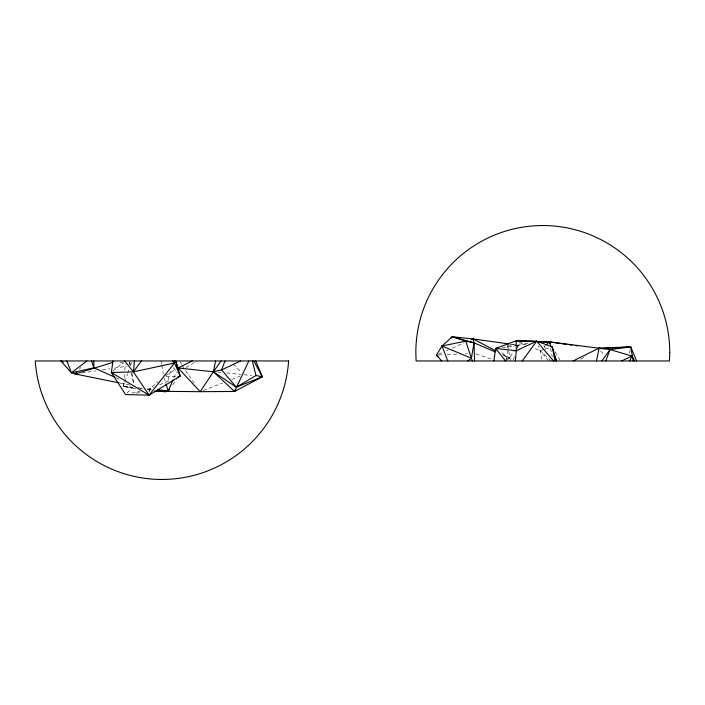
<?xml version="1.0" encoding="UTF-8"?>
<svg xmlns="http://www.w3.org/2000/svg" width="705" height="705" viewBox="0 0 705 705"><rect width="100%" height="100%" fill="white"/><g stroke="black" fill="none" stroke-linecap="round" stroke-linejoin="round"><path stroke-width="0.53" stroke-dasharray="3.52 2.64" d="M135.889 388.86L123.525 386.463L123.754 382.639M124.159 377.995L124.556 373.35M124.82 370.257L125.358 364.062M506.569 360.017L507.388 350.544M507.626 347.697L507.864 345.468M149.407 392.059L149.724 388.966L157.973 381.819M629.442 352.932L630.076 349.927M168.063 380.268L170.416 371.13M123.49 385.741L124.521 382.736M124.873 381.731L127.631 373.729M127.975 372.725L129.015 369.72M130.39 365.719L131.703 361.912M513.24 359.982L514.597 356.06M517.303 348.217L518.316 345.283L516.598 341.696M148.852 391.301L149.724 388.966L153.655 387.301M173.809 378.012L176.373 371.976M505.829 360.96L509.327 357.99L514.121 351.213M517.117 346.975L518.316 345.283L526.873 344.348M172.743 384.798L176.576 379.422M79.436 369.103L80.837 367.472M126.988 393.108L133.404 386.604M543.96 347.01L545.494 345.547M112.959 371.156L123.357 362.326M165.543 375.712L175.386 369.623M186.085 367.561L197.021 360.96M580.656 359.294L586.19 355.963M438.413 354.21L442.379 352.465M446.344 350.72L448.327 349.839M452.284 348.094L464.181 342.859M159.568 384.807L170.39 380.224M203.243 390.5L222.577 383.009M231.733 379.466L239.876 376.311M544.181 349.38L540.136 350.658L534.143 348.191M545.185 349.063L552.262 346.842M506.19 358.889L509.327 357.99L509.724 359.973M131.861 393.099L140.269 391.152M147.618 389.451L149.724 388.966L152.994 389.336M81.709 373.015L95.774 370.9M102.26 369.931L109.839 368.794M114.166 368.151L127.147 366.203M502.101 347.556L518.316 345.283L511.856 344.375M136.144 393.082L141.441 392.341M124.01 386.622L132.893 387.468M510.076 344.868L514.306 344.516M518.536 344.163L529.111 343.291M123.525 386.463L130.936 386.058M438.58 354.976L442.863 354.774M447.155 354.562L456.814 354.095M465.388 353.681L467.538 353.584M165.948 376.717L175.836 376.258M507.961 345.045L514.174 345.186M515.214 345.212L518.316 345.283M217.898 372.081L221.159 372.416M226.578 372.971L240.687 374.408M140.392 388.226L142.533 388.446M146.825 388.887L152.183 389.433M243.948 374.734L251.526 375.58M124.309 386.587L131.914 387.556M147.953 389.609L151.337 390.041M120.194 383.071L130.901 385.23M475.972 353.936L493.015 359.629M120.22 362.326L126.318 364.362M138.039 387.327L143.935 389.495M519.162 342.04L525.154 344.498M503.273 355.39L509.327 357.99L500.762 352.042M116.034 377.748L120.053 379.554M502.647 354.483L509.327 357.99M551.345 360.96L540.136 350.658L538.409 345.917M600.519 351.028L604.432 354.853M232.967 364.027L241.595 372.443M548.649 360.96L540.136 350.658L541.722 359.929M173.315 367.675L177.466 372.698M185.485 370.433L194.06 382.824M543.899 345.75L545.291 348.094M555.223 351.892L560.581 360.96M180.216 361.815L181.731 364.388M182.234 365.243L183.749 367.807M164.071 377.836L165.684 382.93M129.271 362L129.896 365.119M131.588 373.421L133.694 383.802L131.764 373.148M550.579 348.261L552.244 356.73M507.794 345.802L508.552 350.138M508.737 351.213L510.429 360.96M129.729 361.912L130.222 364.767M161.031 360.96L161.577 364.132M161.753 365.19L163.207 373.65"/><path stroke-width="1.06" d="M134.444 360.96L133.395 371.887L149.09 395.152L180.233 376.056L175.668 360.96M515.32 360.96L516.307 350.72L516.175 340.806L536.69 341.176L552.262 346.842L556.536 360.96M112.985 360.96L111.364 372.513L125.56 394.553L149.09 395.152L174.47 362.996L174.082 360.96M493.861 360.96L495.624 348.473L516.175 340.806L549.318 341.907L610.01 349.574L631.997 356.069L634.65 360.96M472.385 360.96L471.407 358.219L474.024 342.806L473.099 338.929L452.169 336.734L442.017 345.996L436.43 355.082L441.7 360.96M154.245 391.24L200.194 391.68L213.368 371.791L215.615 360.96M596.483 360.96L599.144 348.103L630.719 346.913L636.606 360.96M224.93 360.96L221.626 369.878L213.368 371.791L178.074 367.957L176.558 366.556M605.798 360.96L610.01 349.574L630.719 346.913L633.222 360.96M175.492 360.96L178.074 367.957L200.194 391.68L234.562 391.469L248.803 360.96M172.954 380.021L168.257 391.072L164.847 391.76L158.087 390.905M629.671 360.96L631.997 356.069L621.546 360.96M221.062 360.96L213.368 371.791L234.562 391.469L235.602 389.609M601.929 360.96L610.01 349.574M169.544 389.283L168.257 391.072L160.758 390.306M141.37 360.96L133.395 371.887L111.364 372.513L149.09 395.152M522.238 360.96L536.69 341.176L553.601 360.96M164.847 391.76L165.243 391.231M450.742 338.4L452.169 336.734L474.024 342.806L495.21 351.918M60.833 360.96L71.416 372.778L75.215 373.985L76.625 372.355M546.26 344.824L549.318 341.907L566.688 344.34M66.887 360.96L71.416 372.778L86.935 360.96M467.803 360.96L471.407 358.219L465.776 341.123L452.169 336.734M598.166 348.737L599.144 348.103L573.112 360.96M255.73 360.96L262.357 376.778L256.003 375.527L236.334 387.195L213.368 371.791M234.562 391.469L262.357 376.778L253.782 360.96M178.074 367.957L192.236 360.96M240.678 360.96L221.626 369.878L236.334 387.195L262.357 376.778M536.69 341.176L516.307 350.72L495.624 348.473L505.564 360.96M471.116 339.801L473.099 338.929L508.631 343.917M177.281 377.307L180.233 376.056L174.47 362.996L172.734 360.96M119.119 382.85L75.215 373.985L112.782 362.449M71.416 372.778L93.941 367.807L115.03 377.298M174.47 362.996L133.395 371.887L124.697 360.96M447.763 360.96L442.017 345.996L465.776 341.123L474.024 342.806L474.597 360.96M75.215 373.985L77.383 373.659M495.624 348.473L497.783 348.164M546.111 342.251L549.318 341.907L550.393 343.723M600.343 348.623L630.719 346.913M541.801 342.242L549.318 341.907L551.178 346.922M157.356 389.839L168.257 391.072L166.001 383.943M568.865 344.639L572.116 345.098M575.377 345.547L577.545 345.855M442.017 345.996L471.407 358.219M473.099 338.929L495.976 350.967M436.43 355.082L438.721 357.285M61.679 360.96L63.186 362.414M554.509 355.946L556.36 360.96M91.518 360.96L93.941 367.807L93.73 360.96M252.355 360.96L256.003 375.527M552.262 346.842L554.95 360.96M669.75 352.5L669.468 360.96L416.117 360.96L415.835 352.5A126.953 126.953 0 0 1 542.797 225.547A126.953 126.953 0 0 1 669.75 352.5M288.601 360.96L35.25 360.96A126.953 126.953 0 0 0 161.921 479.453A126.953 126.953 0 0 0 288.601 360.96"/></g></svg>
